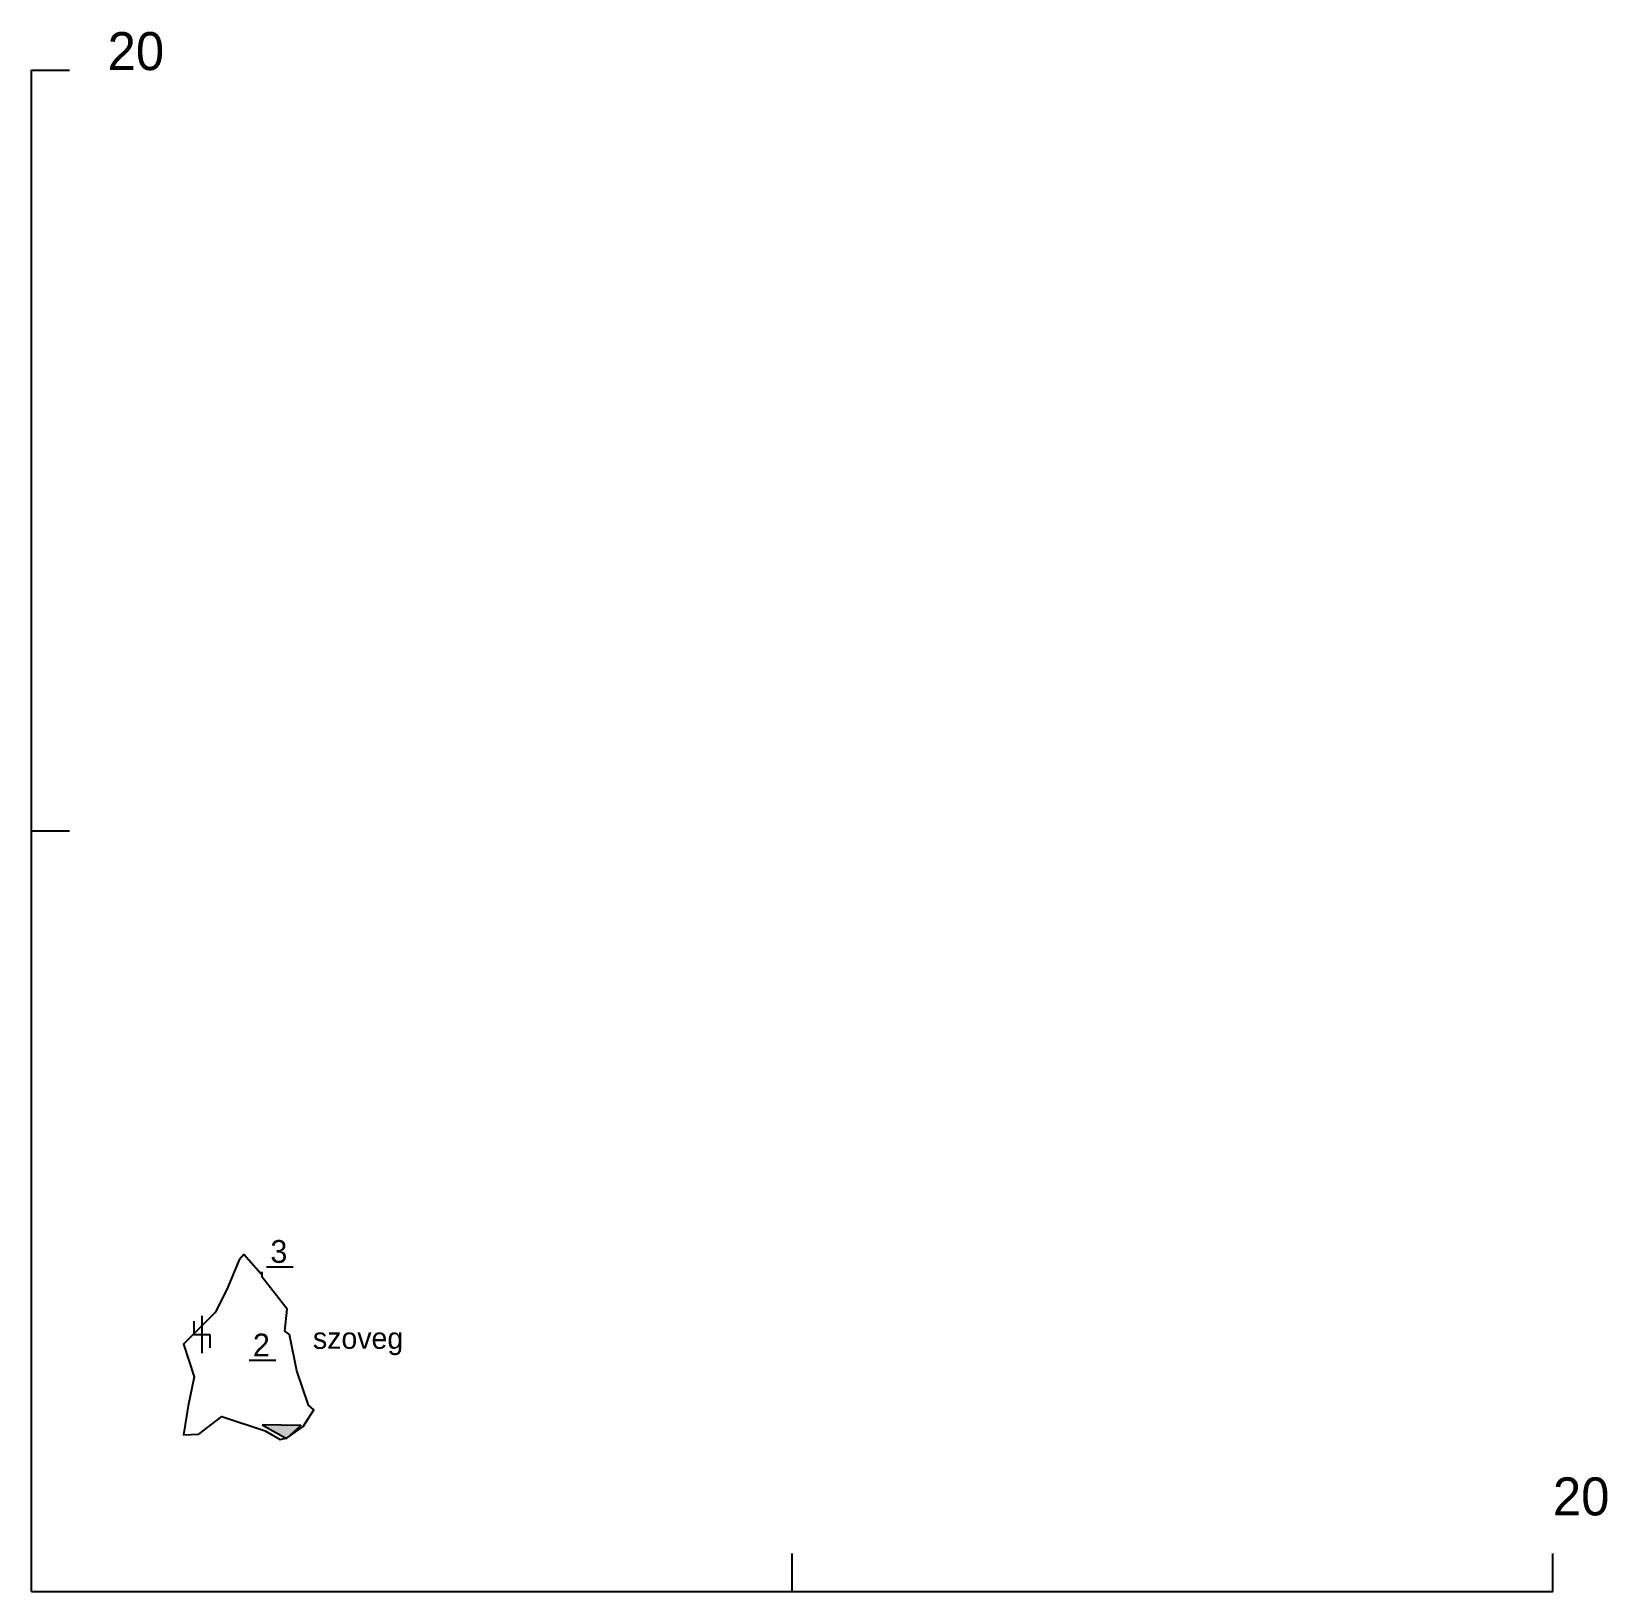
# Model space of a CAD drawing. Header units: millimetres. Extents: x 2.1 to 22.9, y -9 to 11.5.
import ezdxf

# ---------------------------------------------------------------- set-up
doc = ezdxf.new("R2010")
doc.units = ezdxf.units.MM
for name, color, linetype in [('A_water', 160, 'Continuous'), ('L_wall', 10, 'Continuous'), ('P_helictite', 60, 'Continuous'), ('P_label', 7, 'Continuous'), ('REF', 7, 'Continuous'), ('STATION', 3, 'Continuous')]:
    doc.layers.add(name, color=color, linetype=linetype)

# ---------------------------------------------------------------- blocks, each defined once
blk = doc.blocks.new('B_helictite')
at = {"layer": 'P_helictite'}
for p, q in [((0, 0.35), (0, -0.35)), ((-0.15, 0.25), (-0.15, 0)), ((-0.15, 0), (0.15, 0)), ((0.15, 0), (0.15, -0.25))]:
    blk.add_line(p, q, dxfattribs=at)

msp = doc.modelspace()

# ---------------------------------------------------------------- hatches: boundary and pattern name
at = {"layer": 'A_water'}
msp.add_hatch(color=256, dxfattribs=at).paths.add_polyline_path([(5.17, -6.85), (5.49, -7.03), (5.68, -6.86), (5.17, -6.85)])

# ---------------------------------------------------------------- linework, layer by layer
msp.add_lwpolyline([(5.17, -6.85), (5.49, -7.03), (5.68, -6.86), (5.17, -6.85)], close=True, dxfattribs=at)
at = {"layer": 'L_wall'}
msp.add_lwpolyline([(5.16, -4.87), (4.93, -4.61), (4.87, -4.68), (4.72, -5.04), (4.56, -5.37), (4.14, -5.79), (4.28, -6.22), (4.2, -6.6), (4.14, -6.98), (4.34, -6.97), (4.64, -6.74), (5.21, -6.93), (5.41, -7.04), (5.5, -7.02), (5.71, -6.87), (5.85, -6.65), (5.78, -6.59), (5.63, -6.14), (5.53, -5.66), (5.47, -5.62), (5.5, -5.33), (5.17, -4.91), (5.17, -4.84)], dxfattribs=at)
at = {"layer": 'REF'}
for p, q in [((2.14, -9.04), (2.14, 10.96)), ((2.14, 10.96), (2.64, 10.96)), ((2.14, 0.96), (2.64, 0.96)), ((12.14, -9.04), (12.14, -8.54)), ((22.14, -9.04), (22.14, -8.54)), ((2.14, -9.04), (22.14, -9.04))]:
    msp.add_line(p, q, dxfattribs=at)
at = {"layer": 'STATION'}
for p, q in [((5.23, -4.77), (5.58, -4.77)), ((5, -6), (5.35, -6))]:
    msp.add_line(p, q, dxfattribs=at)

# ---------------------------------------------------------------- block references
at = {"layer": 'P_helictite', "xscale": 0.7, "yscale": 0.7, "rotation": 360}
msp.add_blockref('B_helictite', (4.38, -5.66), dxfattribs=at)

# ---------------------------------------------------------------- texts
at = {"layer": 'P_label'}
msp.add_text('szoveg', height=0.28, rotation=360, dxfattribs=at).set_placement((5.84, -5.85))
at = {"layer": 'REF'}
for p in [(3.14, 10.96), (22.14, -8.04)]:
    msp.add_text('20', height=0.5, dxfattribs=at).set_placement(p)
at = {"layer": 'STATION'}
for s, p in [('3', (5.28, -4.72)), ('2', (5.05, -5.95))]:
    msp.add_text(s, height=0.3, dxfattribs=at).set_placement(p)

doc.saveas('drawing.dxf')
